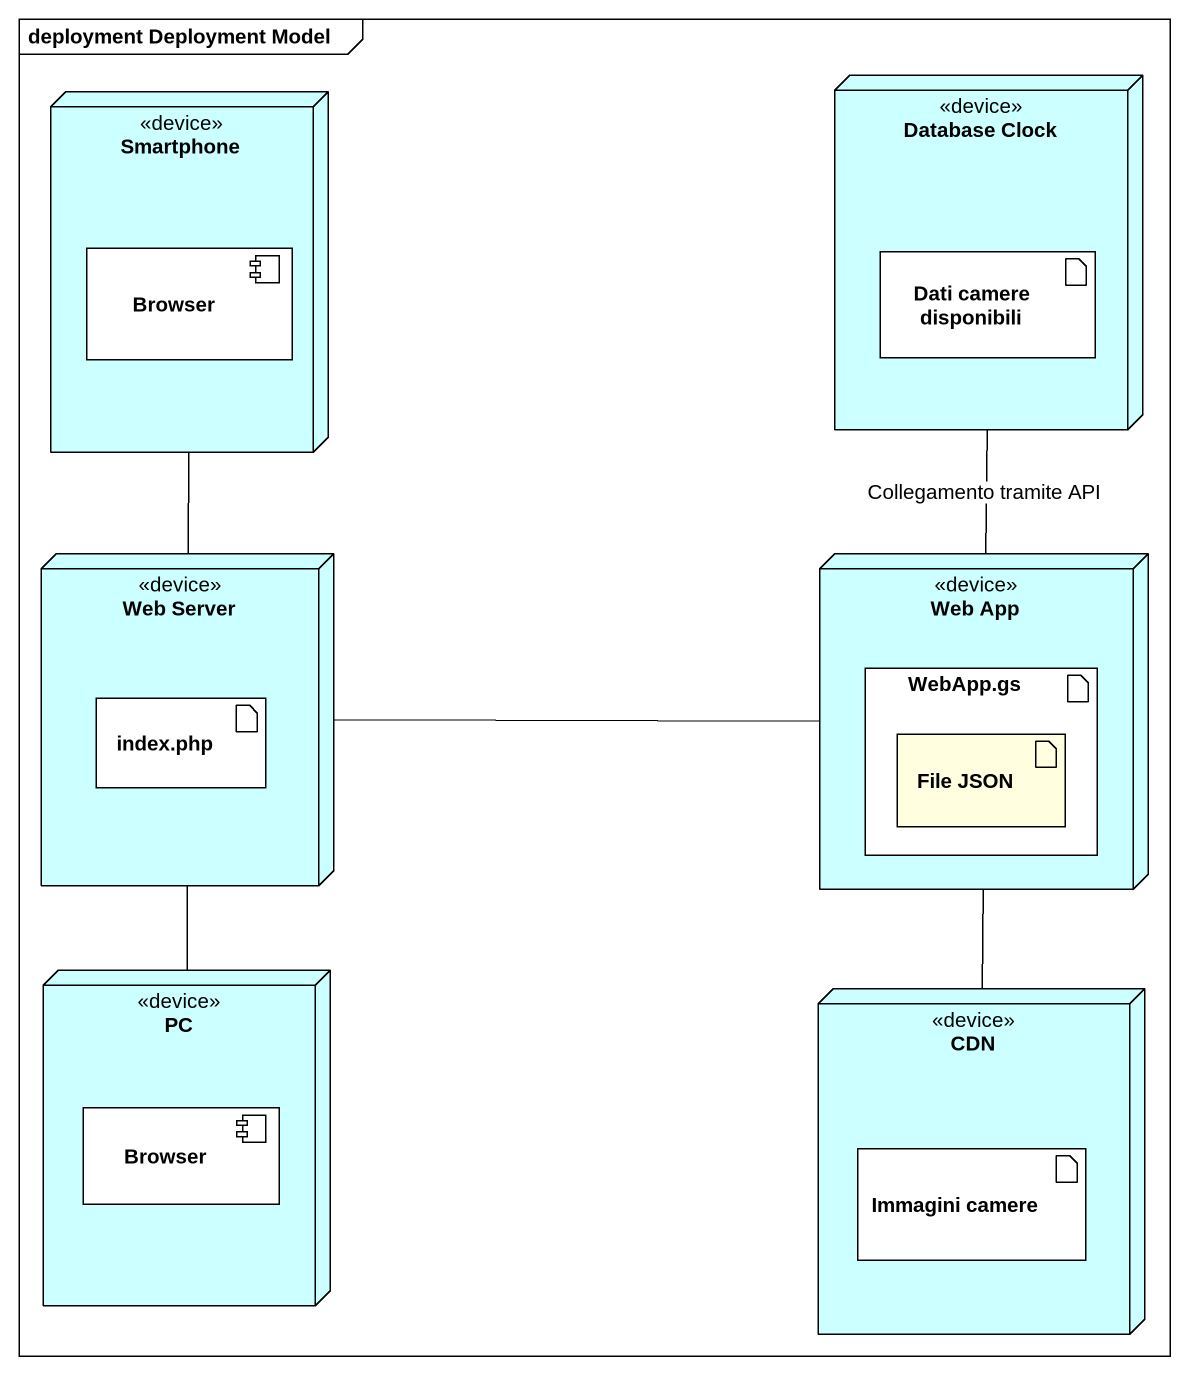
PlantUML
@startuml
mainframe deployment Deployment Model
node Smartphone <<device>> #CCFFFF {
  component Browser
}
node "Database Clock" as Database_Clock <<device>> #CCFFFF {
  artifact "Dati camere disponibili" as Dati_camere_disponibili #FFFFFF
}
node "Web Server" as Web_Server <<device>> #CCFFFF {
  artifact "index.php" as index_php #FFFFFF
}
node "Web App" as Web_App <<device>> #CCFFFF {
  artifact "WebApp.gs" as WebApp_gs #FFFFFF {
    artifact "File JSON" as File_JSON #FFFFE0
  }
}
node PC <<device>> #CCFFFF {
  component "Browser" as Browser_2
}
node CDN <<device>> #CCFFFF {
  artifact "Immagini camere" as Immagini_camere #FFFFFF
}
Database_Clock -- Web_App : Collegamento tramite API
Web_Server -up- Smartphone
Web_Server -right- Web_App
PC -up- Web_Server
CDN -up- Web_App
@enduml
